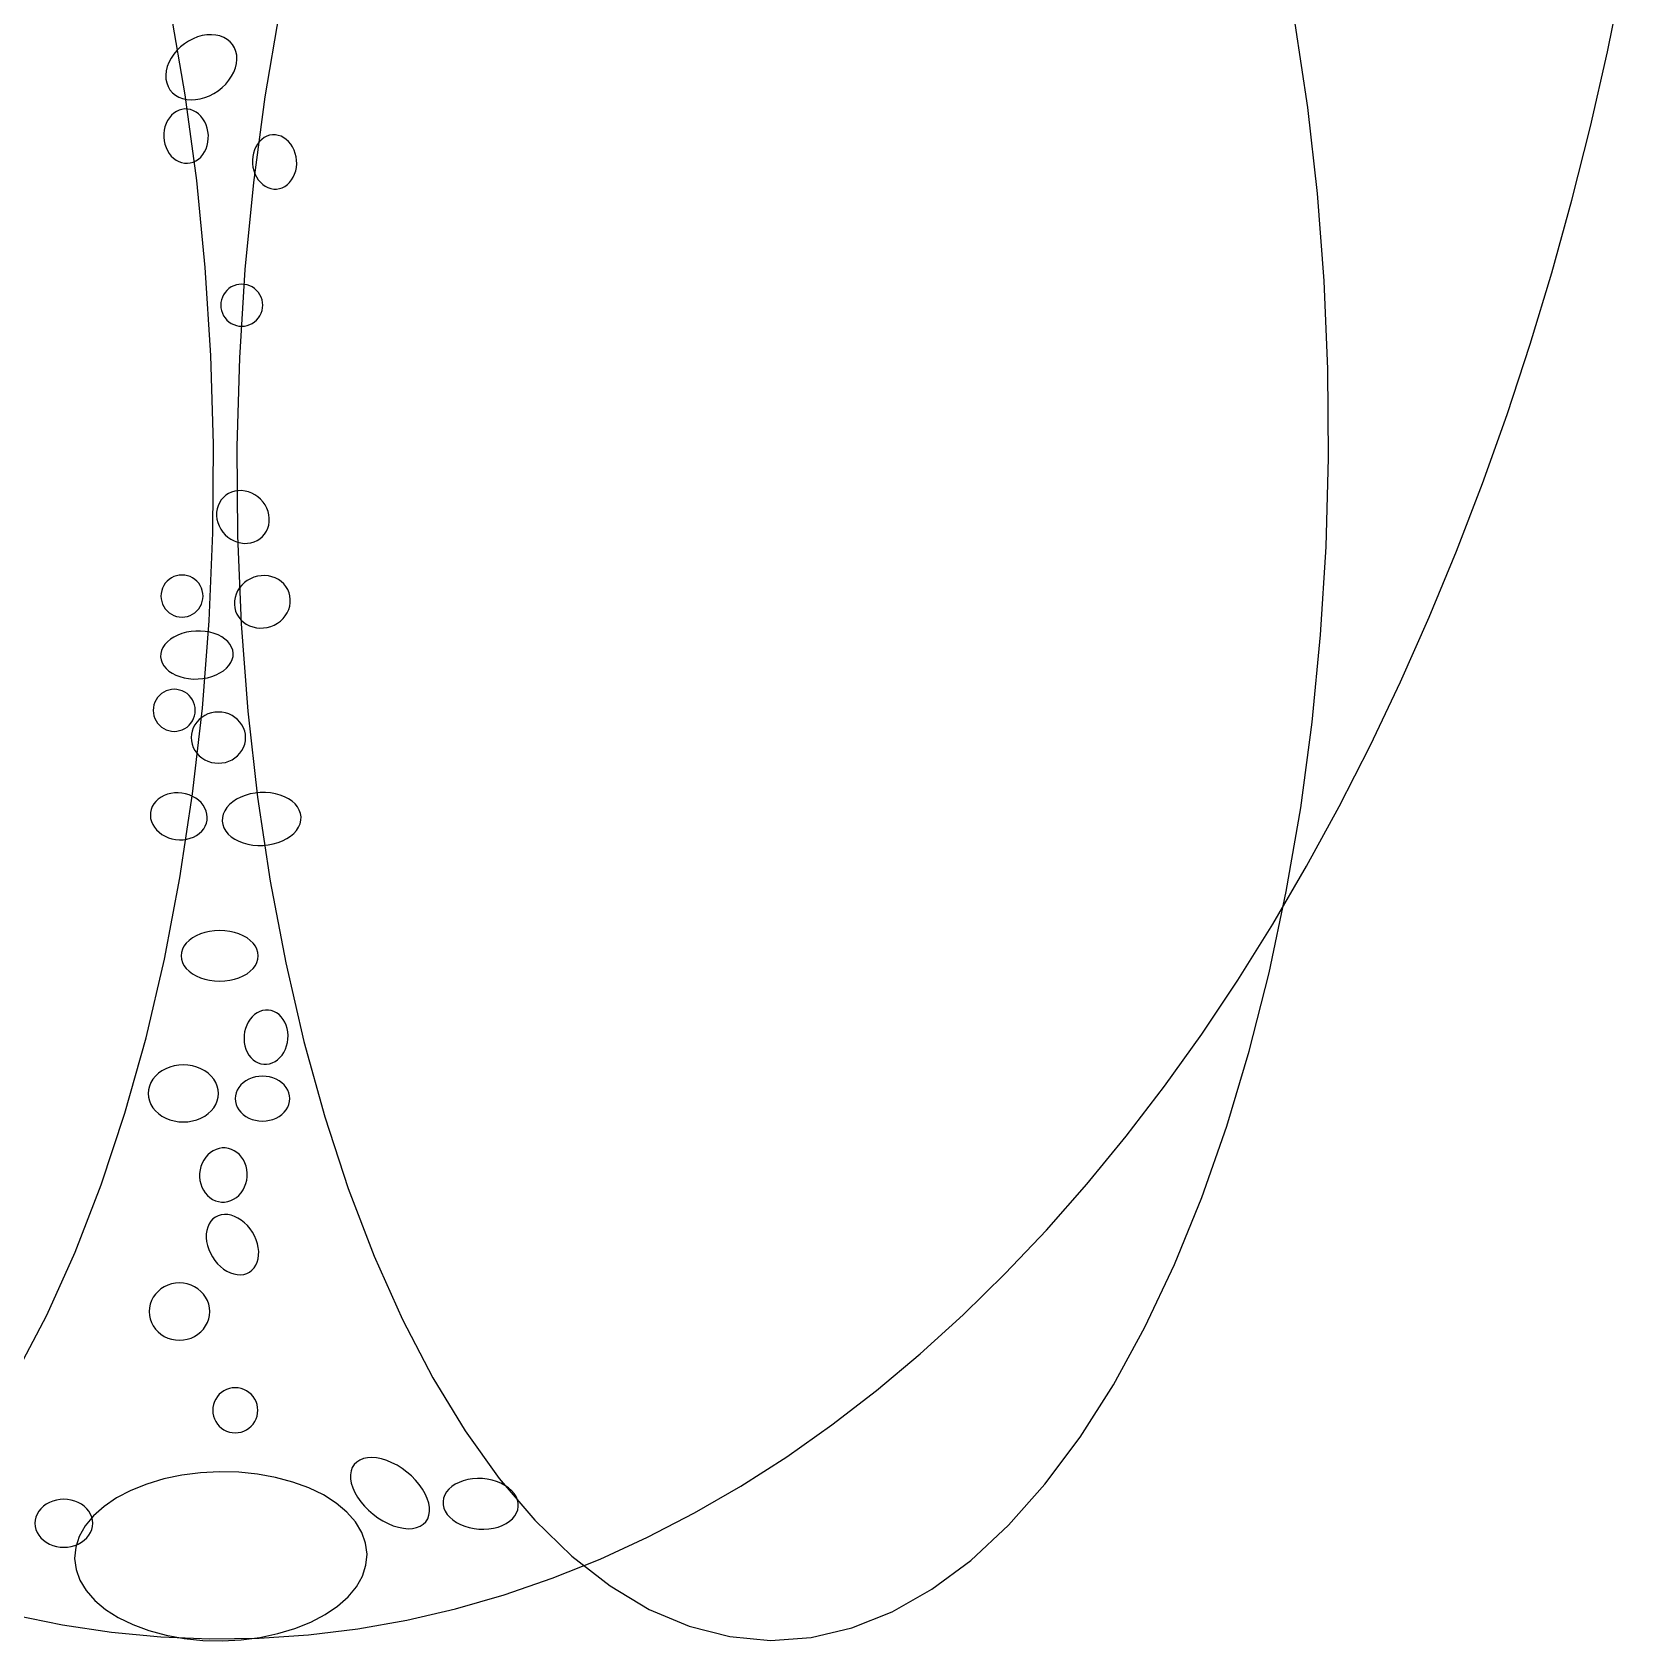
# Model space of a CAD drawing. Extents: x -1 to 217, y -22 to 302.
# Drawn here: x 57.93 to 96.82, y 22.72 to 62.05 of the extents above; entities that cross this region are included whole.
import ezdxf

# ---------------------------------------------------------------- set-up
doc = ezdxf.new("R2010")
doc.units = 0

msp = doc.modelspace()

# ---------------------------------------------------------------- linework, layer by layer
at = {"layer": 'ELLIPSES'}
for p, q in [((96.441, 61.57), (96.819, 63.417)), ((61.672, 60.512), (61.318, 62.555)), ((63.97, 62.517), (63.62, 60.47)), ((89.12, 60.206), (88.812, 62.26)), ((61.653, 61.763), (61.557, 61.686)), ((61.757, 61.83), (61.653, 61.763)), ((61.865, 61.886), (61.757, 61.83)), ((61.977, 61.931), (61.865, 61.886)), ((62.091, 61.962), (61.977, 61.931)), ((62.204, 61.981), (62.091, 61.962)), ((62.315, 61.986), (62.204, 61.981)), ((62.422, 61.977), (62.315, 61.986)), ((62.523, 61.955), (62.422, 61.977)), ((62.615, 61.92), (62.523, 61.955)), ((62.699, 61.872), (62.615, 61.92)), ((62.771, 61.812), (62.699, 61.872)), ((62.832, 61.742), (62.771, 61.812)), ((61.326, 61.41), (61.272, 61.308)), ((61.392, 61.508), (61.326, 61.41)), ((61.469, 61.6), (61.392, 61.508)), ((61.557, 61.686), (61.469, 61.6)), ((62.879, 61.663), (62.832, 61.742)), ((62.913, 61.575), (62.879, 61.663)), ((62.932, 61.481), (62.913, 61.575)), ((62.925, 61.28), (62.936, 61.382)), ((62.936, 61.382), (62.932, 61.481)), ((96.025, 59.745), (96.441, 61.57)), ((61.207, 61.1), (61.197, 60.998)), ((61.197, 60.998), (61.201, 60.899)), ((61.233, 61.204), (61.207, 61.1)), ((61.272, 61.308), (61.233, 61.204)), ((62.741, 60.872), (62.807, 60.97)), ((62.807, 60.97), (62.86, 61.072)), ((62.86, 61.072), (62.9, 61.176)), ((62.9, 61.176), (62.925, 61.28)), ((61.201, 60.899), (61.22, 60.805)), ((61.22, 60.805), (61.253, 60.717)), ((61.253, 60.717), (61.301, 60.638)), ((61.301, 60.638), (61.361, 60.568)), ((62.376, 60.55), (62.479, 60.617)), ((62.479, 60.617), (62.576, 60.694)), ((62.576, 60.694), (62.664, 60.78)), ((62.664, 60.78), (62.741, 60.872)), ((61.361, 60.568), (61.434, 60.508)), ((61.434, 60.508), (61.517, 60.461)), ((61.517, 60.461), (61.61, 60.425)), ((61.61, 60.425), (61.71, 60.403)), ((61.955, 58.421), (61.672, 60.512)), ((61.71, 60.403), (61.817, 60.394)), ((61.817, 60.394), (61.928, 60.399)), ((61.928, 60.399), (62.041, 60.418)), ((62.041, 60.418), (62.155, 60.45)), ((62.155, 60.45), (62.267, 60.494)), ((62.267, 60.494), (62.376, 60.55)), ((63.62, 60.47), (63.34, 58.375)), ((89.357, 58.105), (89.12, 60.206)), ((61.207, 59.815), (61.179, 59.735)), ((61.243, 59.889), (61.207, 59.815)), ((61.287, 59.956), (61.243, 59.889)), ((61.338, 60.016), (61.287, 59.956)), ((61.395, 60.067), (61.338, 60.016)), ((61.457, 60.108), (61.395, 60.067)), ((61.523, 60.139), (61.457, 60.108)), ((61.592, 60.159), (61.523, 60.139)), ((61.663, 60.169), (61.592, 60.159)), ((61.734, 60.166), (61.663, 60.169)), ((61.805, 60.153), (61.734, 60.166)), ((61.874, 60.128), (61.805, 60.153)), ((61.939, 60.093), (61.874, 60.128)), ((62.001, 60.047), (61.939, 60.093)), ((62.057, 59.993), (62.001, 60.047)), ((62.107, 59.93), (62.057, 59.993)), ((62.15, 59.859), (62.107, 59.93)), ((62.185, 59.783), (62.15, 59.859)), ((61.151, 59.566), (61.15, 59.479)), ((61.15, 59.479), (61.159, 59.393)), ((61.16, 59.652), (61.151, 59.566)), ((61.159, 59.393), (61.177, 59.309)), ((61.179, 59.735), (61.16, 59.652)), ((62.212, 59.702), (62.185, 59.783)), ((62.23, 59.617), (62.212, 59.702)), ((62.228, 59.359), (62.238, 59.444)), ((62.239, 59.531), (62.23, 59.617)), ((62.238, 59.444), (62.239, 59.531)), ((63.544, 59.426), (63.489, 59.374)), ((63.604, 59.47), (63.544, 59.426)), ((63.668, 59.502), (63.604, 59.47)), ((63.736, 59.525), (63.668, 59.502)), ((63.806, 59.536), (63.736, 59.525)), ((63.877, 59.535), (63.806, 59.536)), ((63.947, 59.524), (63.877, 59.535)), ((64.016, 59.501), (63.947, 59.524)), ((64.083, 59.467), (64.016, 59.501)), ((64.145, 59.424), (64.083, 59.467)), ((64.202, 59.371), (64.145, 59.424)), ((95.571, 57.943), (96.025, 59.745)), ((61.177, 59.309), (61.204, 59.228)), ((61.204, 59.228), (61.239, 59.151)), ((61.239, 59.151), (61.282, 59.081)), ((61.282, 59.081), (61.332, 59.018)), ((61.332, 59.018), (61.388, 58.963)), ((62.051, 58.995), (62.102, 59.054)), ((62.102, 59.054), (62.145, 59.122)), ((62.145, 59.122), (62.182, 59.196)), ((62.182, 59.196), (62.209, 59.275)), ((62.209, 59.275), (62.228, 59.359)), ((63.323, 59.005), (63.316, 58.919)), ((63.339, 59.089), (63.323, 59.005)), ((63.365, 59.169), (63.339, 59.089)), ((63.398, 59.244), (63.365, 59.169)), ((63.44, 59.313), (63.398, 59.244)), ((63.489, 59.374), (63.44, 59.313)), ((64.254, 59.309), (64.202, 59.371)), ((64.298, 59.24), (64.254, 59.309)), ((64.335, 59.165), (64.298, 59.24)), ((64.364, 59.084), (64.335, 59.165)), ((64.384, 59.001), (64.364, 59.084)), ((64.396, 58.914), (64.384, 59.001)), ((61.388, 58.963), (61.45, 58.918)), ((61.45, 58.918), (61.515, 58.883)), ((61.515, 58.883), (61.584, 58.858)), ((61.584, 58.858), (61.655, 58.844)), ((61.655, 58.844), (61.726, 58.842)), ((61.726, 58.842), (61.797, 58.851)), ((61.797, 58.851), (61.866, 58.871)), ((61.866, 58.871), (61.932, 58.902)), ((61.932, 58.902), (61.994, 58.944)), ((61.994, 58.944), (62.051, 58.995)), ((63.316, 58.919), (63.318, 58.832)), ((63.318, 58.832), (63.329, 58.746)), ((63.329, 58.746), (63.349, 58.662)), ((63.349, 58.662), (63.378, 58.582)), ((64.349, 58.578), (64.374, 58.658)), ((64.374, 58.658), (64.39, 58.742)), ((64.39, 58.742), (64.398, 58.828)), ((64.398, 58.828), (64.396, 58.914)), ((62.164, 56.293), (61.955, 58.421)), ((63.34, 58.375), (63.132, 56.242)), ((63.378, 58.582), (63.415, 58.507)), ((63.415, 58.507), (63.46, 58.438)), ((63.46, 58.438), (63.511, 58.376)), ((63.511, 58.376), (63.569, 58.323)), ((63.569, 58.323), (63.631, 58.28)), ((63.631, 58.28), (63.697, 58.246)), ((63.697, 58.246), (63.766, 58.223)), ((63.766, 58.223), (63.836, 58.212)), ((63.836, 58.212), (63.907, 58.211)), ((63.907, 58.211), (63.977, 58.222)), ((63.977, 58.222), (64.045, 58.244)), ((64.045, 58.244), (64.11, 58.277)), ((64.11, 58.277), (64.17, 58.321)), ((64.17, 58.321), (64.225, 58.373)), ((64.225, 58.373), (64.273, 58.434)), ((64.273, 58.434), (64.315, 58.503)), ((64.315, 58.503), (64.349, 58.578)), ((89.52, 55.969), (89.357, 58.105)), ((95.08, 56.167), (95.571, 57.943)), ((62.3, 54.139), (62.164, 56.293)), ((62.923, 55.868), (62.859, 55.847)), ((62.988, 55.881), (62.923, 55.868)), ((63.056, 55.886), (62.988, 55.881)), ((63.132, 56.242), (62.998, 54.084)), ((63.123, 55.881), (63.056, 55.886)), ((63.188, 55.868), (63.123, 55.881)), ((63.252, 55.847), (63.188, 55.868)), ((89.61, 53.809), (89.52, 55.969)), ((94.552, 54.419), (95.08, 56.167)), ((62.559, 55.505), (62.546, 55.439)), ((62.581, 55.569), (62.559, 55.505)), ((62.611, 55.629), (62.581, 55.569)), ((62.648, 55.685), (62.611, 55.629)), ((62.692, 55.735), (62.648, 55.685)), ((62.743, 55.78), (62.692, 55.735)), ((62.799, 55.817), (62.743, 55.78)), ((62.859, 55.847), (62.799, 55.817)), ((63.312, 55.817), (63.252, 55.847)), ((63.368, 55.78), (63.312, 55.817)), ((63.419, 55.735), (63.368, 55.78)), ((63.463, 55.685), (63.419, 55.735)), ((63.5, 55.629), (63.463, 55.685)), ((63.53, 55.569), (63.5, 55.629)), ((63.552, 55.505), (63.53, 55.569)), ((63.565, 55.439), (63.552, 55.505)), ((62.546, 55.439), (62.542, 55.372)), ((62.542, 55.372), (62.546, 55.305)), ((62.546, 55.305), (62.559, 55.239)), ((62.559, 55.239), (62.581, 55.175)), ((62.581, 55.175), (62.611, 55.115)), ((62.611, 55.115), (62.648, 55.059)), ((63.463, 55.059), (63.5, 55.115)), ((63.5, 55.115), (63.53, 55.175)), ((63.53, 55.175), (63.552, 55.239)), ((63.552, 55.239), (63.565, 55.305)), ((63.569, 55.372), (63.565, 55.439)), ((63.565, 55.305), (63.569, 55.372)), ((62.648, 55.059), (62.692, 55.009)), ((62.692, 55.009), (62.743, 54.964)), ((62.743, 54.964), (62.799, 54.927)), ((62.799, 54.927), (62.859, 54.897)), ((62.859, 54.897), (62.923, 54.876)), ((62.923, 54.876), (62.988, 54.863)), ((62.988, 54.863), (63.056, 54.858)), ((63.056, 54.858), (63.123, 54.863)), ((63.123, 54.863), (63.188, 54.876)), ((63.188, 54.876), (63.252, 54.897)), ((63.252, 54.897), (63.312, 54.927)), ((63.312, 54.927), (63.368, 54.964)), ((63.368, 54.964), (63.419, 55.009)), ((63.419, 55.009), (63.463, 55.059)), ((93.988, 52.7), (94.552, 54.419)), ((62.361, 51.973), (62.3, 54.139)), ((62.998, 54.084), (62.938, 51.914)), ((89.624, 51.637), (89.61, 53.809)), ((93.389, 51.013), (93.988, 52.7)), ((62.346, 49.806), (62.361, 51.973)), ((62.938, 51.914), (62.953, 49.743)), ((89.565, 49.467), (89.624, 51.637)), ((62.734, 50.767), (62.666, 50.724)), ((62.808, 50.801), (62.734, 50.767)), ((62.886, 50.824), (62.808, 50.801)), ((62.968, 50.836), (62.886, 50.824)), ((63.052, 50.838), (62.968, 50.836)), ((63.137, 50.828), (63.052, 50.838)), ((63.22, 50.808), (63.137, 50.828)), ((63.301, 50.776), (63.22, 50.808)), ((63.379, 50.735), (63.301, 50.776)), ((92.755, 49.359), (93.389, 51.013)), ((62.453, 50.391), (62.441, 50.309)), ((62.476, 50.469), (62.453, 50.391)), ((62.51, 50.543), (62.476, 50.469)), ((62.553, 50.611), (62.51, 50.543)), ((62.606, 50.671), (62.553, 50.611)), ((62.666, 50.724), (62.606, 50.671)), ((63.451, 50.685), (63.379, 50.735)), ((63.517, 50.627), (63.451, 50.685)), ((63.576, 50.56), (63.517, 50.627)), ((63.626, 50.488), (63.576, 50.56)), ((63.667, 50.411), (63.626, 50.488)), ((63.698, 50.329), (63.667, 50.411)), ((62.441, 50.309), (62.44, 50.225)), ((62.44, 50.225), (62.449, 50.141)), ((62.449, 50.141), (62.47, 50.057)), ((62.47, 50.057), (62.501, 49.976)), ((62.501, 49.976), (62.542, 49.899)), ((63.691, 49.918), (63.714, 49.996)), ((63.719, 50.246), (63.698, 50.329)), ((63.714, 49.996), (63.727, 50.078)), ((63.728, 50.162), (63.719, 50.246)), ((63.727, 50.078), (63.728, 50.162)), ((62.257, 47.651), (62.346, 49.806)), ((62.542, 49.899), (62.592, 49.826)), ((62.592, 49.826), (62.651, 49.76)), ((62.651, 49.76), (62.717, 49.702)), ((62.717, 49.702), (62.789, 49.651)), ((62.789, 49.651), (62.867, 49.61)), ((62.867, 49.61), (62.948, 49.579)), ((62.948, 49.579), (63.031, 49.559)), ((62.953, 49.743), (63.042, 47.583)), ((63.031, 49.559), (63.116, 49.549)), ((63.199, 49.55), (63.281, 49.563)), ((63.281, 49.563), (63.36, 49.586)), ((63.36, 49.586), (63.434, 49.62)), ((63.434, 49.62), (63.501, 49.663)), ((63.501, 49.663), (63.562, 49.715)), ((63.562, 49.715), (63.614, 49.776)), ((63.614, 49.776), (63.658, 49.844)), ((63.658, 49.844), (63.691, 49.918)), ((63.116, 49.549), (63.199, 49.55)), ((89.43, 47.309), (89.565, 49.467)), ((92.087, 47.741), (92.755, 49.359)), ((61.595, 48.774), (61.528, 48.769)), ((61.662, 48.769), (61.595, 48.774)), ((61.099, 48.393), (61.086, 48.327)), ((61.12, 48.457), (61.099, 48.393)), ((61.15, 48.517), (61.12, 48.457)), ((61.187, 48.573), (61.15, 48.517)), ((61.232, 48.623), (61.187, 48.573)), ((61.282, 48.668), (61.232, 48.623)), ((61.338, 48.705), (61.282, 48.668)), ((61.398, 48.735), (61.338, 48.705)), ((61.462, 48.756), (61.398, 48.735)), ((61.528, 48.769), (61.462, 48.756)), ((61.728, 48.756), (61.662, 48.769)), ((61.792, 48.735), (61.728, 48.756)), ((61.852, 48.705), (61.792, 48.735)), ((61.908, 48.668), (61.852, 48.705)), ((61.958, 48.623), (61.908, 48.668)), ((62.003, 48.573), (61.958, 48.623)), ((62.04, 48.517), (62.003, 48.573)), ((62.07, 48.457), (62.04, 48.517)), ((62.091, 48.393), (62.07, 48.457)), ((62.104, 48.327), (62.091, 48.393)), ((62.952, 48.385), (62.916, 48.306)), ((62.998, 48.459), (62.952, 48.385)), ((63.054, 48.527), (62.998, 48.459)), ((63.119, 48.588), (63.054, 48.527)), ((63.191, 48.641), (63.119, 48.588)), ((63.269, 48.685), (63.191, 48.641)), ((63.353, 48.72), (63.269, 48.685)), ((63.44, 48.744), (63.353, 48.72)), ((63.529, 48.757), (63.44, 48.744)), ((63.618, 48.76), (63.529, 48.757)), ((63.707, 48.751), (63.618, 48.76)), ((63.793, 48.732), (63.707, 48.751)), ((63.875, 48.702), (63.793, 48.732)), ((63.952, 48.662), (63.875, 48.702)), ((64.021, 48.613), (63.952, 48.662)), ((64.083, 48.556), (64.021, 48.613)), ((64.136, 48.491), (64.083, 48.556)), ((64.18, 48.419), (64.136, 48.491)), ((64.212, 48.343), (64.18, 48.419)), ((61.086, 48.327), (61.081, 48.26)), ((61.081, 48.26), (61.086, 48.193)), ((61.086, 48.193), (61.099, 48.127)), ((61.099, 48.127), (61.12, 48.063)), ((61.12, 48.063), (61.15, 48.003)), ((61.15, 48.003), (61.187, 47.947)), ((62.003, 47.947), (62.04, 48.003)), ((62.04, 48.003), (62.07, 48.063)), ((62.07, 48.063), (62.091, 48.127)), ((62.091, 48.127), (62.104, 48.193)), ((62.109, 48.26), (62.104, 48.327)), ((62.104, 48.193), (62.109, 48.26)), ((62.877, 48.141), (62.875, 48.057)), ((62.875, 48.057), (62.885, 47.975)), ((62.891, 48.225), (62.877, 48.141)), ((62.916, 48.306), (62.891, 48.225)), ((64.203, 47.93), (64.228, 48.012)), ((64.234, 48.262), (64.212, 48.343)), ((64.228, 48.012), (64.241, 48.096)), ((64.243, 48.179), (64.234, 48.262)), ((64.241, 48.096), (64.243, 48.179)), ((61.187, 47.947), (61.232, 47.897)), ((61.232, 47.897), (61.282, 47.852)), ((61.282, 47.852), (61.338, 47.815)), ((61.338, 47.815), (61.398, 47.785)), ((61.398, 47.785), (61.462, 47.764)), ((61.462, 47.764), (61.528, 47.751)), ((61.528, 47.751), (61.595, 47.746)), ((61.595, 47.746), (61.662, 47.751)), ((61.662, 47.751), (61.728, 47.764)), ((61.728, 47.764), (61.792, 47.785)), ((61.792, 47.785), (61.852, 47.815)), ((61.852, 47.815), (61.908, 47.852)), ((61.908, 47.852), (61.958, 47.897)), ((61.958, 47.897), (62.003, 47.947)), ((62.093, 45.518), (62.257, 47.651)), ((62.885, 47.975), (62.906, 47.894)), ((62.906, 47.894), (62.939, 47.818)), ((62.939, 47.818), (62.982, 47.746)), ((62.982, 47.746), (63.035, 47.681)), ((63.035, 47.681), (63.097, 47.624)), ((63.097, 47.624), (63.167, 47.575)), ((63.849, 47.552), (63.928, 47.596)), ((63.928, 47.596), (64, 47.649)), ((64, 47.649), (64.064, 47.71)), ((64.064, 47.71), (64.12, 47.778)), ((64.12, 47.778), (64.167, 47.852)), ((64.167, 47.852), (64.203, 47.93)), ((91.385, 46.16), (92.087, 47.741)), ((61.312, 47.204), (61.238, 47.142)), ((61.397, 47.258), (61.312, 47.204)), ((61.491, 47.306), (61.397, 47.258)), ((61.594, 47.345), (61.491, 47.306)), ((61.702, 47.375), (61.594, 47.345)), ((61.815, 47.395), (61.702, 47.375)), ((61.931, 47.406), (61.815, 47.395)), ((62.047, 47.406), (61.931, 47.406)), ((62.161, 47.397), (62.047, 47.406)), ((62.272, 47.377), (62.161, 47.397)), ((62.378, 47.349), (62.272, 47.377)), ((62.476, 47.311), (62.378, 47.349)), ((62.566, 47.264), (62.476, 47.311)), ((62.645, 47.21), (62.566, 47.264)), ((62.713, 47.15), (62.645, 47.21)), ((63.042, 47.583), (63.206, 45.446)), ((63.167, 47.575), (63.244, 47.535)), ((63.244, 47.535), (63.326, 47.505)), ((63.326, 47.505), (63.412, 47.486)), ((63.412, 47.486), (63.5, 47.477)), ((63.5, 47.477), (63.59, 47.48)), ((63.59, 47.48), (63.679, 47.493)), ((63.679, 47.493), (63.766, 47.517)), ((63.766, 47.517), (63.849, 47.552)), ((89.223, 45.177), (89.43, 47.309)), ((61.076, 46.853), (61.072, 46.776)), ((61.095, 46.93), (61.076, 46.853)), ((61.129, 47.004), (61.095, 46.93)), ((61.177, 47.075), (61.129, 47.004)), ((61.238, 47.142), (61.177, 47.075)), ((62.767, 47.083), (62.713, 47.15)), ((62.808, 47.012), (62.767, 47.083)), ((62.834, 46.938), (62.808, 47.012)), ((62.846, 46.862), (62.834, 46.938)), ((62.842, 46.785), (62.846, 46.862)), ((61.072, 46.776), (61.084, 46.7)), ((61.084, 46.7), (61.11, 46.626)), ((61.11, 46.626), (61.151, 46.555)), ((61.151, 46.555), (61.205, 46.489)), ((61.205, 46.489), (61.273, 46.428)), ((61.273, 46.428), (61.352, 46.374)), ((62.521, 46.38), (62.606, 46.435)), ((62.606, 46.435), (62.68, 46.496)), ((62.68, 46.496), (62.741, 46.563)), ((62.741, 46.563), (62.789, 46.634)), ((62.789, 46.634), (62.823, 46.709)), ((62.823, 46.709), (62.842, 46.785)), ((61.352, 46.374), (61.442, 46.328)), ((61.442, 46.328), (61.54, 46.29)), ((61.54, 46.29), (61.646, 46.261)), ((61.646, 46.261), (61.757, 46.242)), ((61.757, 46.242), (61.871, 46.232)), ((61.871, 46.232), (61.987, 46.233)), ((61.987, 46.233), (62.103, 46.243)), ((62.103, 46.243), (62.216, 46.264)), ((62.216, 46.264), (62.325, 46.294)), ((62.325, 46.294), (62.427, 46.333)), ((62.427, 46.333), (62.521, 46.38)), ((90.651, 44.617), (91.385, 46.16)), ((60.93, 45.663), (60.908, 45.599)), ((60.96, 45.723), (60.93, 45.663)), ((60.997, 45.779), (60.96, 45.723)), ((61.041, 45.829), (60.997, 45.779)), ((61.092, 45.874), (61.041, 45.829)), ((61.148, 45.911), (61.092, 45.874)), ((61.208, 45.941), (61.148, 45.911)), ((61.272, 45.962), (61.208, 45.941)), ((61.337, 45.975), (61.272, 45.962)), ((61.404, 45.98), (61.337, 45.975)), ((61.472, 45.975), (61.404, 45.98)), ((61.537, 45.962), (61.472, 45.975)), ((61.601, 45.941), (61.537, 45.962)), ((61.661, 45.911), (61.601, 45.941)), ((61.717, 45.874), (61.661, 45.911)), ((61.768, 45.829), (61.717, 45.874)), ((61.812, 45.779), (61.768, 45.829)), ((61.849, 45.723), (61.812, 45.779)), ((61.879, 45.663), (61.849, 45.723)), ((61.901, 45.599), (61.879, 45.663)), ((60.895, 45.533), (60.891, 45.466)), ((60.891, 45.466), (60.895, 45.399)), ((60.908, 45.599), (60.895, 45.533)), ((60.895, 45.399), (60.908, 45.333)), ((60.908, 45.333), (60.93, 45.269)), ((60.93, 45.269), (60.96, 45.209)), ((61.849, 45.209), (61.879, 45.269)), ((61.855, 43.421), (62.093, 45.518)), ((61.879, 45.269), (61.901, 45.333)), ((61.914, 45.533), (61.901, 45.599)), ((61.901, 45.333), (61.914, 45.399)), ((61.918, 45.466), (61.914, 45.533)), ((61.914, 45.399), (61.918, 45.466)), ((62.013, 45.241), (61.956, 45.18)), ((62.079, 45.295), (62.013, 45.241)), ((62.151, 45.341), (62.079, 45.295)), ((62.229, 45.377), (62.151, 45.341)), ((62.312, 45.403), (62.229, 45.377)), ((62.397, 45.419), (62.312, 45.403)), ((62.484, 45.424), (62.397, 45.419)), ((62.571, 45.419), (62.484, 45.424)), ((62.656, 45.403), (62.571, 45.419)), ((62.739, 45.377), (62.656, 45.403)), ((62.817, 45.341), (62.739, 45.377)), ((62.889, 45.295), (62.817, 45.341)), ((62.955, 45.241), (62.889, 45.295)), ((63.012, 45.18), (62.955, 45.241)), ((63.206, 45.446), (63.442, 43.345)), ((60.96, 45.209), (60.997, 45.153)), ((60.997, 45.153), (61.041, 45.103)), ((61.041, 45.103), (61.092, 45.058)), ((61.092, 45.058), (61.148, 45.021)), ((61.148, 45.021), (61.208, 44.991)), ((61.208, 44.991), (61.272, 44.97)), ((61.272, 44.97), (61.337, 44.957)), ((61.337, 44.957), (61.404, 44.952)), ((61.404, 44.952), (61.472, 44.957)), ((61.472, 44.957), (61.537, 44.97)), ((61.537, 44.97), (61.601, 44.991)), ((61.601, 44.991), (61.661, 45.021)), ((61.661, 45.021), (61.717, 45.058)), ((61.717, 45.058), (61.768, 45.103)), ((61.768, 45.103), (61.812, 45.153)), ((61.812, 45.153), (61.849, 45.209)), ((61.824, 44.881), (61.819, 44.799)), ((61.841, 44.961), (61.824, 44.881)), ((61.869, 45.038), (61.841, 44.961)), ((61.908, 45.112), (61.869, 45.038)), ((61.956, 45.18), (61.908, 45.112)), ((63.06, 45.112), (63.012, 45.18)), ((63.099, 45.038), (63.06, 45.112)), ((63.127, 44.961), (63.099, 45.038)), ((63.144, 44.881), (63.127, 44.961)), ((63.149, 44.799), (63.144, 44.881)), ((88.943, 43.081), (89.223, 45.177)), ((61.819, 44.799), (61.824, 44.718)), ((61.824, 44.718), (61.841, 44.637)), ((61.841, 44.637), (61.869, 44.56)), ((61.869, 44.56), (61.908, 44.487)), ((61.908, 44.487), (61.956, 44.419)), ((63.012, 44.419), (63.06, 44.487)), ((63.06, 44.487), (63.099, 44.56)), ((63.099, 44.56), (63.127, 44.637)), ((63.127, 44.637), (63.144, 44.718)), ((63.144, 44.718), (63.149, 44.799)), ((89.885, 43.116), (90.651, 44.617)), ((61.956, 44.419), (62.013, 44.357)), ((62.013, 44.357), (62.079, 44.303)), ((62.079, 44.303), (62.151, 44.258)), ((62.151, 44.258), (62.229, 44.222)), ((62.229, 44.222), (62.312, 44.195)), ((62.312, 44.195), (62.397, 44.179)), ((62.397, 44.179), (62.484, 44.174)), ((62.484, 44.174), (62.571, 44.179)), ((62.571, 44.179), (62.656, 44.195)), ((62.656, 44.195), (62.739, 44.222)), ((62.739, 44.222), (62.817, 44.258)), ((62.817, 44.258), (62.889, 44.303)), ((62.889, 44.303), (62.955, 44.357)), ((62.955, 44.357), (63.012, 44.419)), ((61.015, 43.296), (60.956, 43.241)), ((61.082, 43.344), (61.015, 43.296)), ((61.157, 43.383), (61.082, 43.344)), ((61.238, 43.414), (61.157, 43.383)), ((61.324, 43.436), (61.238, 43.414)), ((61.412, 43.448), (61.324, 43.436)), ((61.503, 43.45), (61.412, 43.448)), ((61.594, 43.443), (61.503, 43.45)), ((61.545, 41.371), (61.855, 43.421)), ((61.684, 43.425), (61.594, 43.443)), ((61.77, 43.399), (61.684, 43.425)), ((61.853, 43.363), (61.77, 43.399)), ((61.929, 43.319), (61.853, 43.363)), ((61.999, 43.268), (61.929, 43.319)), ((62.06, 43.21), (61.999, 43.268)), ((62.929, 43.292), (62.837, 43.231)), ((63.031, 43.344), (62.929, 43.292)), ((63.142, 43.388), (63.031, 43.344)), ((63.26, 43.422), (63.142, 43.388)), ((63.382, 43.445), (63.26, 43.422)), ((63.508, 43.457), (63.382, 43.445)), ((63.442, 43.345), (63.75, 41.291)), ((63.633, 43.458), (63.508, 43.457)), ((63.758, 43.448), (63.633, 43.458)), ((63.879, 43.428), (63.758, 43.448)), ((63.994, 43.396), (63.879, 43.428)), ((64.101, 43.355), (63.994, 43.396)), ((64.198, 43.304), (64.101, 43.355)), ((64.285, 43.245), (64.198, 43.304)), ((60.825, 42.971), (60.821, 42.896)), ((60.821, 42.896), (60.828, 42.821)), ((60.841, 43.044), (60.825, 42.971)), ((60.868, 43.114), (60.841, 43.044)), ((60.907, 43.18), (60.868, 43.114)), ((60.956, 43.241), (60.907, 43.18)), ((62.112, 43.146), (62.06, 43.21)), ((62.154, 43.077), (62.112, 43.146)), ((62.185, 43.005), (62.154, 43.077)), ((62.205, 42.931), (62.185, 43.005)), ((62.212, 42.856), (62.205, 42.931)), ((62.603, 42.928), (62.583, 42.843)), ((62.64, 43.01), (62.603, 42.928)), ((62.691, 43.089), (62.64, 43.01)), ((62.757, 43.163), (62.691, 43.089)), ((62.837, 43.231), (62.757, 43.163)), ((64.359, 43.178), (64.285, 43.245)), ((64.418, 43.106), (64.359, 43.178)), ((64.463, 43.028), (64.418, 43.106)), ((64.492, 42.946), (64.463, 43.028)), ((64.505, 42.862), (64.492, 42.946)), ((88.592, 41.034), (88.943, 43.081)), ((89.089, 41.656), (89.885, 43.116)), ((60.828, 42.821), (60.848, 42.747)), ((60.848, 42.747), (60.879, 42.675)), ((60.879, 42.675), (60.92, 42.606)), ((60.92, 42.606), (60.972, 42.542)), ((60.972, 42.542), (61.034, 42.484)), ((61.034, 42.484), (61.103, 42.433)), ((62.018, 42.456), (62.076, 42.511)), ((62.076, 42.511), (62.126, 42.572)), ((62.126, 42.572), (62.164, 42.638)), ((62.164, 42.638), (62.192, 42.708)), ((62.192, 42.708), (62.208, 42.781)), ((62.208, 42.781), (62.212, 42.856)), ((62.583, 42.843), (62.58, 42.758)), ((62.58, 42.758), (62.592, 42.674)), ((62.592, 42.674), (62.621, 42.593)), ((62.621, 42.593), (62.666, 42.515)), ((62.666, 42.515), (62.726, 42.442)), ((64.327, 42.458), (64.393, 42.532)), ((64.393, 42.532), (64.445, 42.611)), ((64.445, 42.611), (64.481, 42.693)), ((64.481, 42.693), (64.501, 42.777)), ((64.501, 42.777), (64.505, 42.862)), ((61.103, 42.433), (61.18, 42.389)), ((61.18, 42.389), (61.262, 42.353)), ((61.262, 42.353), (61.349, 42.327)), ((61.349, 42.327), (61.439, 42.309)), ((61.439, 42.309), (61.53, 42.302)), ((61.53, 42.302), (61.62, 42.304)), ((61.62, 42.304), (61.709, 42.316)), ((61.709, 42.316), (61.795, 42.338)), ((61.795, 42.338), (61.876, 42.369)), ((61.876, 42.369), (61.951, 42.408)), ((61.951, 42.408), (62.018, 42.456)), ((62.726, 42.442), (62.8, 42.375)), ((62.8, 42.375), (62.886, 42.316)), ((62.886, 42.316), (62.984, 42.266)), ((62.984, 42.266), (63.091, 42.224)), ((63.091, 42.224), (63.206, 42.193)), ((63.206, 42.193), (63.327, 42.172)), ((63.327, 42.172), (63.451, 42.162)), ((63.451, 42.162), (63.577, 42.163)), ((63.577, 42.163), (63.702, 42.176)), ((63.702, 42.176), (63.825, 42.199)), ((63.825, 42.199), (63.943, 42.232)), ((63.943, 42.232), (64.054, 42.276)), ((64.054, 42.276), (64.156, 42.329)), ((64.156, 42.329), (64.248, 42.389)), ((64.248, 42.389), (64.327, 42.458)), ((61.164, 39.38), (61.545, 41.371)), ((88.262, 40.241), (89.089, 41.656)), ((63.75, 41.291), (64.129, 39.296)), ((88.172, 39.047), (88.592, 41.034)), ((87.407, 38.871), (88.262, 40.241)), ((61.698, 39.774), (61.643, 39.702)), ((61.766, 39.842), (61.698, 39.774)), ((61.848, 39.902), (61.766, 39.842)), ((61.941, 39.956), (61.848, 39.902)), ((62.043, 40.001), (61.941, 39.956)), ((62.154, 40.036), (62.043, 40.001)), ((62.271, 40.062), (62.154, 40.036)), ((62.392, 40.078), (62.271, 40.062)), ((62.516, 40.083), (62.392, 40.078)), ((62.639, 40.078), (62.516, 40.083)), ((62.76, 40.062), (62.639, 40.078)), ((62.877, 40.036), (62.76, 40.062)), ((62.988, 40.001), (62.877, 40.036)), ((63.091, 39.956), (62.988, 40.001)), ((63.184, 39.902), (63.091, 39.956)), ((63.265, 39.842), (63.184, 39.902)), ((63.334, 39.774), (63.265, 39.842)), ((63.388, 39.702), (63.334, 39.774)), ((60.715, 37.458), (61.164, 39.38)), ((61.579, 39.546), (61.571, 39.465)), ((61.571, 39.465), (61.579, 39.385)), ((61.603, 39.625), (61.579, 39.546)), ((61.579, 39.385), (61.603, 39.305)), ((61.643, 39.702), (61.603, 39.625)), ((63.428, 39.625), (63.388, 39.702)), ((63.452, 39.546), (63.428, 39.625)), ((63.428, 39.305), (63.452, 39.385)), ((63.46, 39.465), (63.452, 39.546)), ((63.452, 39.385), (63.46, 39.465)), ((61.603, 39.305), (61.643, 39.229)), ((61.643, 39.229), (61.698, 39.156)), ((61.698, 39.156), (61.766, 39.089)), ((61.766, 39.089), (61.848, 39.028)), ((61.848, 39.028), (61.941, 38.975)), ((61.941, 38.975), (62.043, 38.93)), ((62.988, 38.93), (63.091, 38.975)), ((63.091, 38.975), (63.184, 39.028)), ((63.184, 39.028), (63.265, 39.089)), ((63.265, 39.089), (63.334, 39.156)), ((63.334, 39.156), (63.388, 39.229)), ((63.388, 39.229), (63.428, 39.305)), ((64.129, 39.296), (64.575, 37.371)), ((87.686, 37.131), (88.172, 39.047)), ((62.043, 38.93), (62.154, 38.894)), ((62.154, 38.894), (62.271, 38.868)), ((62.271, 38.868), (62.392, 38.852)), ((62.392, 38.852), (62.516, 38.847)), ((62.516, 38.847), (62.639, 38.852)), ((62.639, 38.852), (62.76, 38.868)), ((62.76, 38.868), (62.877, 38.894)), ((62.877, 38.894), (62.988, 38.93)), ((86.523, 37.549), (87.407, 38.871)), ((63.176, 37.771), (63.146, 37.691)), ((63.214, 37.846), (63.176, 37.771)), ((63.259, 37.915), (63.214, 37.846)), ((63.311, 37.976), (63.259, 37.915)), ((63.368, 38.029), (63.311, 37.976)), ((63.431, 38.072), (63.368, 38.029)), ((63.497, 38.105), (63.431, 38.072)), ((63.566, 38.127), (63.497, 38.105)), ((63.636, 38.138), (63.566, 38.127)), ((63.706, 38.137), (63.636, 38.138)), ((63.776, 38.126), (63.706, 38.137)), ((63.843, 38.103), (63.776, 38.126)), ((63.907, 38.07), (63.843, 38.103)), ((63.967, 38.026), (63.907, 38.07)), ((64.021, 37.973), (63.967, 38.026)), ((64.069, 37.911), (64.021, 37.973)), ((64.11, 37.842), (64.069, 37.911)), ((64.143, 37.767), (64.11, 37.842)), ((64.167, 37.686), (64.143, 37.767)), ((60.2, 35.616), (60.715, 37.458)), ((63.113, 37.521), (63.111, 37.434)), ((63.111, 37.434), (63.117, 37.348)), ((63.125, 37.607), (63.113, 37.521)), ((63.146, 37.691), (63.125, 37.607)), ((64.183, 37.602), (64.167, 37.686)), ((64.174, 37.343), (64.186, 37.429)), ((64.189, 37.516), (64.183, 37.602)), ((64.186, 37.429), (64.189, 37.516)), ((64.575, 37.371), (65.087, 35.526)), ((85.612, 36.275), (86.523, 37.549)), ((63.117, 37.348), (63.132, 37.264)), ((63.132, 37.264), (63.157, 37.184)), ((63.157, 37.184), (63.19, 37.109)), ((63.19, 37.109), (63.23, 37.039)), ((63.23, 37.039), (63.278, 36.978)), ((63.278, 36.978), (63.333, 36.925)), ((63.932, 36.922), (63.989, 36.975)), ((63.989, 36.975), (64.041, 37.036)), ((64.041, 37.036), (64.086, 37.104)), ((64.086, 37.104), (64.124, 37.179)), ((64.124, 37.179), (64.153, 37.26)), ((64.153, 37.26), (64.174, 37.343)), ((87.136, 35.297), (87.686, 37.131)), ((61.019, 36.592), (60.945, 36.524)), ((61.104, 36.652), (61.019, 36.592)), ((61.197, 36.703), (61.104, 36.652)), ((61.298, 36.743), (61.197, 36.703)), ((61.404, 36.773), (61.298, 36.743)), ((61.515, 36.79), (61.404, 36.773)), ((61.627, 36.796), (61.515, 36.79)), ((61.739, 36.79), (61.627, 36.796)), ((61.849, 36.773), (61.739, 36.79)), ((61.956, 36.743), (61.849, 36.773)), ((62.056, 36.703), (61.956, 36.743)), ((62.15, 36.652), (62.056, 36.703)), ((62.234, 36.592), (62.15, 36.652)), ((62.308, 36.524), (62.234, 36.592)), ((63.333, 36.925), (63.392, 36.881)), ((63.392, 36.881), (63.456, 36.847)), ((63.456, 36.847), (63.524, 36.825)), ((63.524, 36.825), (63.593, 36.813)), ((63.593, 36.813), (63.664, 36.813)), ((63.664, 36.813), (63.734, 36.824)), ((63.734, 36.824), (63.803, 36.846)), ((63.803, 36.846), (63.869, 36.879)), ((63.869, 36.879), (63.932, 36.922)), ((60.775, 36.191), (60.768, 36.1)), ((60.797, 36.28), (60.775, 36.191)), ((60.833, 36.366), (60.797, 36.28)), ((60.883, 36.448), (60.833, 36.366)), ((60.945, 36.524), (60.883, 36.448)), ((62.371, 36.448), (62.308, 36.524)), ((62.42, 36.366), (62.371, 36.448)), ((62.457, 36.28), (62.42, 36.366)), ((62.479, 36.191), (62.457, 36.28)), ((62.486, 36.1), (62.479, 36.191)), ((62.984, 36.247), (62.946, 36.183)), ((63.033, 36.306), (62.984, 36.247)), ((63.091, 36.36), (63.033, 36.306)), ((63.156, 36.408), (63.091, 36.36)), ((63.229, 36.447), (63.156, 36.408)), ((63.308, 36.479), (63.229, 36.447)), ((63.39, 36.502), (63.308, 36.479)), ((63.476, 36.516), (63.39, 36.502)), ((63.563, 36.521), (63.476, 36.516)), ((63.651, 36.516), (63.563, 36.521)), ((63.737, 36.502), (63.651, 36.516)), ((63.819, 36.479), (63.737, 36.502)), ((63.898, 36.447), (63.819, 36.479)), ((63.971, 36.408), (63.898, 36.447)), ((64.036, 36.36), (63.971, 36.408)), ((64.094, 36.306), (64.036, 36.36)), ((64.143, 36.247), (64.094, 36.306)), ((64.181, 36.183), (64.143, 36.247)), ((84.676, 35.051), (85.612, 36.275)), ((60.768, 36.1), (60.775, 36.009)), ((60.775, 36.009), (60.797, 35.919)), ((60.797, 35.919), (60.833, 35.833)), ((60.833, 35.833), (60.883, 35.751)), ((62.371, 35.751), (62.42, 35.833)), ((62.42, 35.833), (62.457, 35.919)), ((62.457, 35.919), (62.479, 36.009)), ((62.479, 36.009), (62.486, 36.1)), ((62.901, 36.044), (62.895, 35.973)), ((62.895, 35.973), (62.901, 35.901)), ((62.918, 36.115), (62.901, 36.044)), ((62.901, 35.901), (62.918, 35.831)), ((62.946, 36.183), (62.918, 36.115)), ((62.918, 35.831), (62.946, 35.763)), ((64.209, 36.115), (64.181, 36.183)), ((64.181, 35.763), (64.209, 35.831)), ((64.226, 36.044), (64.209, 36.115)), ((64.209, 35.831), (64.226, 35.901)), ((64.232, 35.973), (64.226, 36.044)), ((64.226, 35.901), (64.232, 35.973)), ((59.622, 33.866), (60.2, 35.616)), ((60.883, 35.751), (60.945, 35.676)), ((60.945, 35.676), (61.019, 35.607)), ((61.019, 35.607), (61.104, 35.547)), ((61.104, 35.547), (61.197, 35.496)), ((61.197, 35.496), (61.298, 35.456)), ((61.298, 35.456), (61.404, 35.427)), ((61.404, 35.427), (61.515, 35.409)), ((61.515, 35.409), (61.627, 35.403)), ((61.627, 35.403), (61.739, 35.409)), ((61.739, 35.409), (61.849, 35.427)), ((61.849, 35.427), (61.956, 35.456)), ((61.956, 35.456), (62.056, 35.496)), ((62.056, 35.496), (62.15, 35.547)), ((62.15, 35.547), (62.234, 35.607)), ((62.234, 35.607), (62.308, 35.676)), ((62.308, 35.676), (62.371, 35.751)), ((62.946, 35.763), (62.984, 35.699)), ((62.984, 35.699), (63.033, 35.639)), ((63.033, 35.639), (63.091, 35.585)), ((63.091, 35.585), (63.156, 35.538)), ((63.156, 35.538), (63.229, 35.498)), ((63.229, 35.498), (63.308, 35.466)), ((63.308, 35.466), (63.39, 35.443)), ((63.39, 35.443), (63.476, 35.429)), ((63.476, 35.429), (63.563, 35.425)), ((63.563, 35.425), (63.651, 35.429)), ((63.651, 35.429), (63.737, 35.443)), ((63.737, 35.443), (63.819, 35.466)), ((63.819, 35.466), (63.898, 35.498)), ((63.898, 35.498), (63.971, 35.538)), ((63.971, 35.538), (64.036, 35.585)), ((64.036, 35.585), (64.094, 35.639)), ((64.094, 35.639), (64.143, 35.699)), ((64.143, 35.699), (64.181, 35.763)), ((65.087, 35.526), (65.661, 33.772)), ((83.714, 33.879), (84.676, 35.051)), ((86.526, 33.556), (87.136, 35.297)), ((62.29, 34.655), (62.229, 34.602)), ((62.356, 34.698), (62.29, 34.655)), ((62.427, 34.732), (62.356, 34.698)), ((62.501, 34.754), (62.427, 34.732)), ((62.577, 34.766), (62.501, 34.754)), ((62.653, 34.766), (62.577, 34.766)), ((62.729, 34.755), (62.653, 34.766)), ((62.802, 34.733), (62.729, 34.755)), ((62.872, 34.7), (62.802, 34.733)), ((62.938, 34.657), (62.872, 34.7)), ((62.998, 34.604), (62.938, 34.657)), ((62.036, 34.232), (62.025, 34.146)), ((62.057, 34.316), (62.036, 34.232)), ((62.087, 34.396), (62.057, 34.316)), ((62.126, 34.471), (62.087, 34.396)), ((62.174, 34.54), (62.126, 34.471)), ((62.229, 34.602), (62.174, 34.54)), ((63.051, 34.543), (62.998, 34.604)), ((63.096, 34.475), (63.051, 34.543)), ((63.134, 34.4), (63.096, 34.475)), ((63.162, 34.32), (63.134, 34.4)), ((63.18, 34.236), (63.162, 34.32)), ((63.189, 34.15), (63.18, 34.236)), ((58.984, 32.215), (59.622, 33.866)), ((62.025, 34.146), (62.024, 34.059)), ((62.024, 34.059), (62.033, 33.974)), ((62.033, 33.974), (62.051, 33.89)), ((62.051, 33.89), (62.08, 33.81)), ((63.126, 33.814), (63.156, 33.894)), ((63.156, 33.894), (63.177, 33.978)), ((63.177, 33.978), (63.188, 34.064)), ((63.188, 34.064), (63.189, 34.15)), ((82.728, 32.759), (83.714, 33.879)), ((62.08, 33.81), (62.117, 33.735)), ((62.117, 33.735), (62.162, 33.666)), ((62.162, 33.666), (62.215, 33.605)), ((62.215, 33.605), (62.275, 33.553)), ((62.275, 33.553), (62.341, 33.51)), ((62.341, 33.51), (62.411, 33.477)), ((62.411, 33.477), (62.484, 33.455)), ((62.484, 33.455), (62.56, 33.444)), ((62.56, 33.444), (62.636, 33.444)), ((62.636, 33.444), (62.712, 33.456)), ((62.712, 33.456), (62.786, 33.478)), ((62.786, 33.478), (62.857, 33.512)), ((62.857, 33.512), (62.923, 33.555)), ((62.923, 33.555), (62.985, 33.608)), ((62.985, 33.608), (63.039, 33.67)), ((63.039, 33.67), (63.087, 33.739)), ((63.087, 33.739), (63.126, 33.814)), ((65.661, 33.772), (66.295, 32.118)), ((85.858, 31.916), (86.526, 33.556)), ((62.412, 33.075), (62.352, 33.03)), ((62.479, 33.109), (62.412, 33.075)), ((62.553, 33.13), (62.479, 33.109)), ((62.631, 33.139), (62.553, 33.13)), ((62.712, 33.136), (62.631, 33.139)), ((62.795, 33.12), (62.712, 33.136)), ((62.879, 33.092), (62.795, 33.12)), ((62.962, 33.052), (62.879, 33.092)), ((63.043, 33.001), (62.962, 33.052)), ((62.189, 32.664), (62.188, 32.572)), ((62.201, 32.752), (62.189, 32.664)), ((62.224, 32.834), (62.201, 32.752)), ((62.257, 32.908), (62.224, 32.834)), ((62.3, 32.974), (62.257, 32.908)), ((62.352, 33.03), (62.3, 32.974)), ((63.12, 32.939), (63.043, 33.001)), ((63.192, 32.869), (63.12, 32.939)), ((63.258, 32.79), (63.192, 32.869)), ((63.317, 32.705), (63.258, 32.79)), ((63.367, 32.615), (63.317, 32.705)), ((81.72, 31.694), (82.728, 32.759)), ((62.188, 32.572), (62.197, 32.477)), ((62.197, 32.477), (62.218, 32.381)), ((62.218, 32.381), (62.249, 32.285)), ((62.249, 32.285), (62.29, 32.191)), ((63.408, 32.521), (63.367, 32.615)), ((63.439, 32.425), (63.408, 32.521)), ((63.459, 32.329), (63.439, 32.425)), ((63.469, 32.234), (63.459, 32.329)), ((58.29, 30.675), (58.984, 32.215)), ((62.29, 32.191), (62.34, 32.101)), ((62.34, 32.101), (62.399, 32.015)), ((62.399, 32.015), (62.464, 31.937)), ((62.464, 31.937), (62.536, 31.866)), ((62.536, 31.866), (62.613, 31.805)), ((63.357, 31.832), (63.4, 31.898)), ((63.4, 31.898), (63.433, 31.972)), ((63.433, 31.972), (63.456, 32.054)), ((63.456, 32.054), (63.468, 32.142)), ((63.468, 32.142), (63.469, 32.234)), ((66.295, 32.118), (66.985, 30.575)), ((85.136, 30.387), (85.858, 31.916)), ((61.532, 31.466), (61.435, 31.46)), ((61.628, 31.46), (61.532, 31.466)), ((62.613, 31.805), (62.694, 31.754)), ((62.694, 31.754), (62.777, 31.714)), ((62.777, 31.714), (62.861, 31.686)), ((62.861, 31.686), (62.945, 31.67)), ((62.945, 31.67), (63.026, 31.666)), ((63.026, 31.666), (63.104, 31.676)), ((63.104, 31.676), (63.177, 31.697)), ((63.177, 31.697), (63.244, 31.731)), ((63.244, 31.731), (63.305, 31.776)), ((63.305, 31.776), (63.357, 31.832)), ((80.69, 30.684), (81.72, 31.694)), ((60.89, 31.116), (60.847, 31.034)), ((60.944, 31.192), (60.89, 31.116)), ((61.008, 31.261), (60.944, 31.192)), ((61.081, 31.321), (61.008, 31.261)), ((61.161, 31.372), (61.081, 31.321)), ((61.248, 31.413), (61.161, 31.372)), ((61.34, 31.442), (61.248, 31.413)), ((61.435, 31.46), (61.34, 31.442)), ((61.723, 31.442), (61.628, 31.46)), ((61.815, 31.413), (61.723, 31.442)), ((61.902, 31.372), (61.815, 31.413)), ((61.982, 31.321), (61.902, 31.372)), ((62.055, 31.261), (61.982, 31.321)), ((62.119, 31.192), (62.055, 31.261)), ((62.173, 31.116), (62.119, 31.192)), ((62.216, 31.034), (62.173, 31.116)), ((60.797, 30.857), (60.791, 30.766)), ((60.791, 30.766), (60.797, 30.674)), ((60.816, 30.947), (60.797, 30.857)), ((60.847, 31.034), (60.816, 30.947)), ((62.247, 30.947), (62.216, 31.034)), ((62.266, 30.857), (62.247, 30.947)), ((62.272, 30.766), (62.266, 30.857)), ((62.266, 30.674), (62.272, 30.766)), ((79.64, 29.73), (80.69, 30.684)), ((57.543, 29.252), (58.29, 30.675)), ((60.797, 30.674), (60.816, 30.585)), ((60.816, 30.585), (60.847, 30.498)), ((60.847, 30.498), (60.89, 30.416)), ((60.89, 30.416), (60.944, 30.339)), ((60.944, 30.339), (61.008, 30.271)), ((62.055, 30.271), (62.119, 30.339)), ((62.119, 30.339), (62.173, 30.416)), ((62.173, 30.416), (62.216, 30.498)), ((62.216, 30.498), (62.247, 30.585)), ((62.247, 30.585), (62.266, 30.674)), ((66.985, 30.575), (67.727, 29.15)), ((84.365, 28.978), (85.136, 30.387)), ((61.008, 30.271), (61.081, 30.21)), ((61.081, 30.21), (61.161, 30.159)), ((61.161, 30.159), (61.248, 30.119)), ((61.248, 30.119), (61.34, 30.089)), ((61.34, 30.089), (61.435, 30.072)), ((61.435, 30.072), (61.532, 30.066)), ((61.532, 30.066), (61.628, 30.072)), ((61.628, 30.072), (61.723, 30.089)), ((61.723, 30.089), (61.815, 30.119)), ((61.815, 30.119), (61.902, 30.159)), ((61.902, 30.159), (61.982, 30.21)), ((61.982, 30.21), (62.055, 30.271)), ((78.57, 28.834), (79.64, 29.73)), ((67.727, 29.15), (68.516, 27.852)), ((62.507, 28.743), (62.459, 28.688)), ((62.561, 28.79), (62.507, 28.743)), ((62.621, 28.83), (62.561, 28.79)), ((62.686, 28.862), (62.621, 28.83)), ((62.754, 28.885), (62.686, 28.862)), ((62.825, 28.899), (62.754, 28.885)), ((62.897, 28.904), (62.825, 28.899)), ((62.969, 28.899), (62.897, 28.904)), ((63.039, 28.885), (62.969, 28.899)), ((63.108, 28.862), (63.039, 28.885)), ((63.172, 28.83), (63.108, 28.862)), ((63.232, 28.79), (63.172, 28.83)), ((63.287, 28.743), (63.232, 28.79)), ((63.334, 28.688), (63.287, 28.743)), ((77.483, 27.996), (78.57, 28.834)), ((83.549, 27.696), (84.365, 28.978)), ((62.35, 28.425), (62.345, 28.353)), ((62.345, 28.353), (62.35, 28.281)), ((62.364, 28.495), (62.35, 28.425)), ((62.387, 28.564), (62.364, 28.495)), ((62.419, 28.628), (62.387, 28.564)), ((62.459, 28.688), (62.419, 28.628)), ((63.374, 28.628), (63.334, 28.688)), ((63.406, 28.564), (63.374, 28.628)), ((63.429, 28.495), (63.406, 28.564)), ((63.443, 28.425), (63.429, 28.495)), ((63.448, 28.353), (63.443, 28.425)), ((63.443, 28.281), (63.448, 28.353)), ((62.35, 28.281), (62.364, 28.21)), ((62.364, 28.21), (62.387, 28.142)), ((62.387, 28.142), (62.419, 28.077)), ((62.419, 28.077), (62.459, 28.017)), ((62.459, 28.017), (62.507, 27.963)), ((62.507, 27.963), (62.561, 27.915)), ((63.232, 27.915), (63.287, 27.963)), ((63.287, 27.963), (63.334, 28.017)), ((63.334, 28.017), (63.374, 28.077)), ((63.374, 28.077), (63.406, 28.142)), ((63.406, 28.142), (63.429, 28.21)), ((63.429, 28.21), (63.443, 28.281)), ((76.378, 27.218), (77.483, 27.996)), ((62.561, 27.915), (62.621, 27.875)), ((62.621, 27.875), (62.686, 27.843)), ((62.686, 27.843), (62.754, 27.82)), ((62.754, 27.82), (62.825, 27.806)), ((62.825, 27.806), (62.897, 27.801)), ((62.897, 27.801), (62.969, 27.806)), ((62.969, 27.806), (63.039, 27.82)), ((63.039, 27.82), (63.108, 27.843)), ((63.108, 27.843), (63.172, 27.875)), ((63.172, 27.875), (63.232, 27.915)), ((68.516, 27.852), (69.349, 26.687)), ((82.692, 26.549), (83.549, 27.696)), ((66.028, 27.171), (65.94, 27.137)), ((66.127, 27.191), (66.028, 27.171)), ((66.236, 27.197), (66.127, 27.191)), ((66.352, 27.187), (66.236, 27.197)), ((66.474, 27.163), (66.352, 27.187)), ((66.599, 27.124), (66.474, 27.163)), ((75.258, 26.499), (76.378, 27.218)), ((61.59, 26.767), (61.149, 26.674)), ((62.048, 26.826), (61.59, 26.767)), ((62.514, 26.851), (62.048, 26.826)), ((62.981, 26.84), (62.514, 26.851)), ((63.44, 26.794), (62.981, 26.84)), ((63.884, 26.713), (63.44, 26.794)), ((65.727, 26.87), (65.713, 26.776)), ((65.713, 26.776), (65.715, 26.675)), ((65.757, 26.954), (65.727, 26.87)), ((65.804, 27.027), (65.757, 26.954)), ((65.865, 27.088), (65.804, 27.027)), ((65.94, 27.137), (65.865, 27.088)), ((66.725, 27.072), (66.599, 27.124)), ((66.851, 27.007), (66.725, 27.072)), ((66.974, 26.93), (66.851, 27.007)), ((67.092, 26.843), (66.974, 26.93)), ((67.203, 26.747), (67.092, 26.843)), ((67.305, 26.645), (67.203, 26.747)), ((60.345, 26.392), (59.996, 26.209)), ((60.732, 26.548), (60.345, 26.392)), ((61.149, 26.674), (60.732, 26.548)), ((64.305, 26.599), (63.884, 26.713)), ((64.696, 26.455), (64.305, 26.599)), ((65.05, 26.282), (64.696, 26.455)), ((65.715, 26.675), (65.734, 26.568)), ((65.734, 26.568), (65.769, 26.457)), ((65.769, 26.457), (65.819, 26.344)), ((67.396, 26.536), (67.305, 26.645)), ((67.475, 26.424), (67.396, 26.536)), ((67.54, 26.311), (67.475, 26.424)), ((68.063, 26.356), (68.019, 26.283)), ((68.121, 26.425), (68.063, 26.356)), ((68.192, 26.488), (68.121, 26.425)), ((68.275, 26.543), (68.192, 26.488)), ((68.369, 26.59), (68.275, 26.543)), ((68.472, 26.629), (68.369, 26.59)), ((68.582, 26.657), (68.472, 26.629)), ((68.698, 26.675), (68.582, 26.657)), ((68.817, 26.683), (68.698, 26.675)), ((68.937, 26.681), (68.817, 26.683)), ((69.057, 26.667), (68.937, 26.681)), ((69.174, 26.644), (69.057, 26.667)), ((69.286, 26.61), (69.174, 26.644)), ((69.391, 26.567), (69.286, 26.61)), ((69.349, 26.687), (70.221, 25.663)), ((69.488, 26.516), (69.391, 26.567)), ((69.575, 26.457), (69.488, 26.516)), ((69.651, 26.391), (69.575, 26.457)), ((69.713, 26.319), (69.651, 26.391)), ((74.123, 25.843), (75.258, 26.499)), ((81.799, 25.543), (82.692, 26.549)), ((58.206, 26.005), (58.145, 25.947)), ((58.276, 26.055), (58.206, 26.005)), ((58.353, 26.098), (58.276, 26.055)), ((58.435, 26.131), (58.353, 26.098)), ((58.523, 26.156), (58.435, 26.131)), ((58.614, 26.171), (58.523, 26.156)), ((58.706, 26.176), (58.614, 26.171)), ((58.798, 26.171), (58.706, 26.176)), ((58.889, 26.156), (58.798, 26.171)), ((58.976, 26.131), (58.889, 26.156)), ((59.059, 26.098), (58.976, 26.131)), ((59.136, 26.055), (59.059, 26.098)), ((59.205, 26.005), (59.136, 26.055)), ((59.266, 25.947), (59.205, 26.005)), ((59.691, 26.001), (59.434, 25.773)), ((59.996, 26.209), (59.691, 26.001)), ((65.361, 26.083), (65.05, 26.282)), ((65.624, 25.862), (65.361, 26.083)), ((65.819, 26.344), (65.884, 26.23)), ((65.884, 26.23), (65.963, 26.118)), ((65.963, 26.118), (66.055, 26.01)), ((66.055, 26.01), (66.156, 25.907)), ((67.591, 26.197), (67.54, 26.311)), ((67.626, 26.086), (67.591, 26.197)), ((67.644, 25.979), (67.626, 26.086)), ((67.647, 25.878), (67.644, 25.979)), ((67.99, 26.205), (67.977, 26.125)), ((67.977, 26.125), (67.979, 26.044)), ((67.979, 26.044), (67.998, 25.963)), ((68.019, 26.283), (67.99, 26.205)), ((67.998, 25.963), (68.031, 25.884)), ((69.761, 26.243), (69.713, 26.319)), ((69.795, 26.164), (69.761, 26.243)), ((69.813, 26.084), (69.795, 26.164)), ((69.802, 25.923), (69.816, 26.002)), ((69.816, 26.002), (69.813, 26.084)), ((58.005, 25.667), (57.999, 25.59)), ((57.999, 25.59), (58.005, 25.514)), ((58.023, 25.742), (58.005, 25.667)), ((58.053, 25.815), (58.023, 25.742)), ((58.094, 25.883), (58.053, 25.815)), ((58.145, 25.947), (58.094, 25.883)), ((59.434, 25.773), (59.231, 25.527)), ((59.317, 25.883), (59.266, 25.947)), ((59.358, 25.815), (59.317, 25.883)), ((59.388, 25.742), (59.358, 25.815)), ((59.406, 25.667), (59.388, 25.742)), ((59.412, 25.59), (59.406, 25.667)), ((59.406, 25.514), (59.412, 25.59)), ((65.834, 25.622), (65.624, 25.862)), ((65.988, 25.368), (65.834, 25.622)), ((66.156, 25.907), (66.267, 25.811)), ((66.267, 25.811), (66.385, 25.724)), ((66.385, 25.724), (66.508, 25.647)), ((66.508, 25.647), (66.634, 25.582)), ((66.634, 25.582), (66.76, 25.53)), ((67.419, 25.517), (67.494, 25.566)), ((67.494, 25.566), (67.555, 25.627)), ((67.555, 25.627), (67.602, 25.701)), ((67.602, 25.701), (67.632, 25.785)), ((67.632, 25.785), (67.647, 25.878)), ((68.031, 25.884), (68.08, 25.808)), ((68.08, 25.808), (68.142, 25.737)), ((68.142, 25.737), (68.217, 25.671)), ((68.217, 25.671), (68.304, 25.612)), ((68.304, 25.612), (68.401, 25.56)), ((69.423, 25.537), (69.517, 25.584)), ((69.517, 25.584), (69.601, 25.64)), ((69.601, 25.64), (69.672, 25.702)), ((69.672, 25.702), (69.73, 25.771)), ((69.73, 25.771), (69.774, 25.845)), ((69.774, 25.845), (69.802, 25.923)), ((70.221, 25.663), (71.126, 24.785)), ((72.976, 25.247), (74.123, 25.843)), ((58.005, 25.514), (58.023, 25.439)), ((58.023, 25.439), (58.053, 25.366)), ((58.053, 25.366), (58.094, 25.298)), ((58.094, 25.298), (58.145, 25.234)), ((58.145, 25.234), (58.206, 25.176)), ((58.206, 25.176), (58.276, 25.126)), ((59.084, 25.269), (58.997, 25.003)), ((59.231, 25.527), (59.084, 25.269)), ((59.136, 25.126), (59.205, 25.176)), ((59.205, 25.176), (59.266, 25.234)), ((59.266, 25.234), (59.317, 25.298)), ((59.317, 25.298), (59.358, 25.366)), ((59.358, 25.366), (59.388, 25.439)), ((59.388, 25.439), (59.406, 25.514)), ((66.083, 25.104), (65.988, 25.368)), ((66.76, 25.53), (66.886, 25.492)), ((66.886, 25.492), (67.007, 25.467)), ((67.007, 25.467), (67.123, 25.458)), ((67.123, 25.458), (67.232, 25.463)), ((67.232, 25.463), (67.331, 25.483)), ((67.331, 25.483), (67.419, 25.517)), ((68.401, 25.56), (68.506, 25.517)), ((68.506, 25.517), (68.619, 25.484)), ((68.619, 25.484), (68.735, 25.46)), ((68.735, 25.46), (68.855, 25.447)), ((68.855, 25.447), (68.975, 25.444)), ((68.975, 25.444), (69.094, 25.452)), ((69.094, 25.452), (69.21, 25.47)), ((69.21, 25.47), (69.32, 25.499)), ((69.32, 25.499), (69.423, 25.537)), ((71.817, 24.715), (72.976, 25.247)), ((80.876, 24.684), (81.799, 25.543)), ((58.276, 25.126), (58.353, 25.083)), ((58.353, 25.083), (58.435, 25.05)), ((58.435, 25.05), (58.523, 25.025)), ((58.523, 25.025), (58.614, 25.01)), ((58.614, 25.01), (58.706, 25.005)), ((58.706, 25.005), (58.798, 25.01)), ((58.798, 25.01), (58.889, 25.025)), ((58.889, 25.025), (58.976, 25.05)), ((58.997, 25.003), (58.97, 24.732)), ((58.976, 25.05), (59.059, 25.083)), ((59.059, 25.083), (59.136, 25.126)), ((66.118, 24.835), (66.083, 25.104)), ((66.091, 24.564), (66.118, 24.835)), ((71.126, 24.785), (72.061, 24.058)), ((58.97, 24.732), (59.005, 24.463)), ((59.005, 24.463), (59.1, 24.199)), ((66.004, 24.298), (66.091, 24.564)), ((70.647, 24.246), (71.817, 24.715)), ((79.927, 23.976), (80.876, 24.684)), ((59.1, 24.199), (59.254, 23.945)), ((65.654, 23.794), (65.857, 24.04)), ((65.857, 24.04), (66.004, 24.298)), ((69.468, 23.84), (70.647, 24.246)), ((72.061, 24.058), (73.019, 23.485)), ((59.254, 23.945), (59.464, 23.706)), ((59.464, 23.706), (59.727, 23.484)), ((65.397, 23.566), (65.654, 23.794)), ((68.282, 23.498), (69.468, 23.84)), ((78.957, 23.424), (79.927, 23.976)), ((57.474, 23.349), (58.67, 23.105)), ((59.727, 23.484), (60.038, 23.286)), ((60.038, 23.286), (60.392, 23.112)), ((64.743, 23.175), (65.092, 23.358)), ((65.092, 23.358), (65.397, 23.566)), ((65.89, 23.009), (67.088, 23.221)), ((67.088, 23.221), (68.282, 23.498)), ((73.019, 23.485), (73.995, 23.071)), ((77.972, 23.03), (78.957, 23.424)), ((58.67, 23.105), (59.87, 22.926)), ((59.87, 22.926), (61.074, 22.812)), ((60.392, 23.112), (60.783, 22.968)), ((60.783, 22.968), (61.204, 22.854)), ((61.204, 22.854), (61.648, 22.773)), ((63.484, 22.78), (64.688, 22.862)), ((63.498, 22.8), (63.939, 22.893)), ((63.939, 22.893), (64.357, 23.019)), ((64.357, 23.019), (64.743, 23.175)), ((64.688, 22.862), (65.89, 23.009)), ((73.995, 23.071), (74.984, 22.818)), ((74.984, 22.818), (75.98, 22.726)), ((76.978, 22.797), (77.972, 23.03)), ((61.074, 22.812), (62.279, 22.763)), ((61.648, 22.773), (62.107, 22.727)), ((62.107, 22.727), (62.574, 22.716)), ((62.279, 22.763), (63.484, 22.78)), ((62.574, 22.716), (63.04, 22.741)), ((63.04, 22.741), (63.498, 22.8)), ((75.98, 22.726), (76.978, 22.797))]:
    msp.add_line(p, q, dxfattribs=at)

doc.saveas('drawing.dxf')
